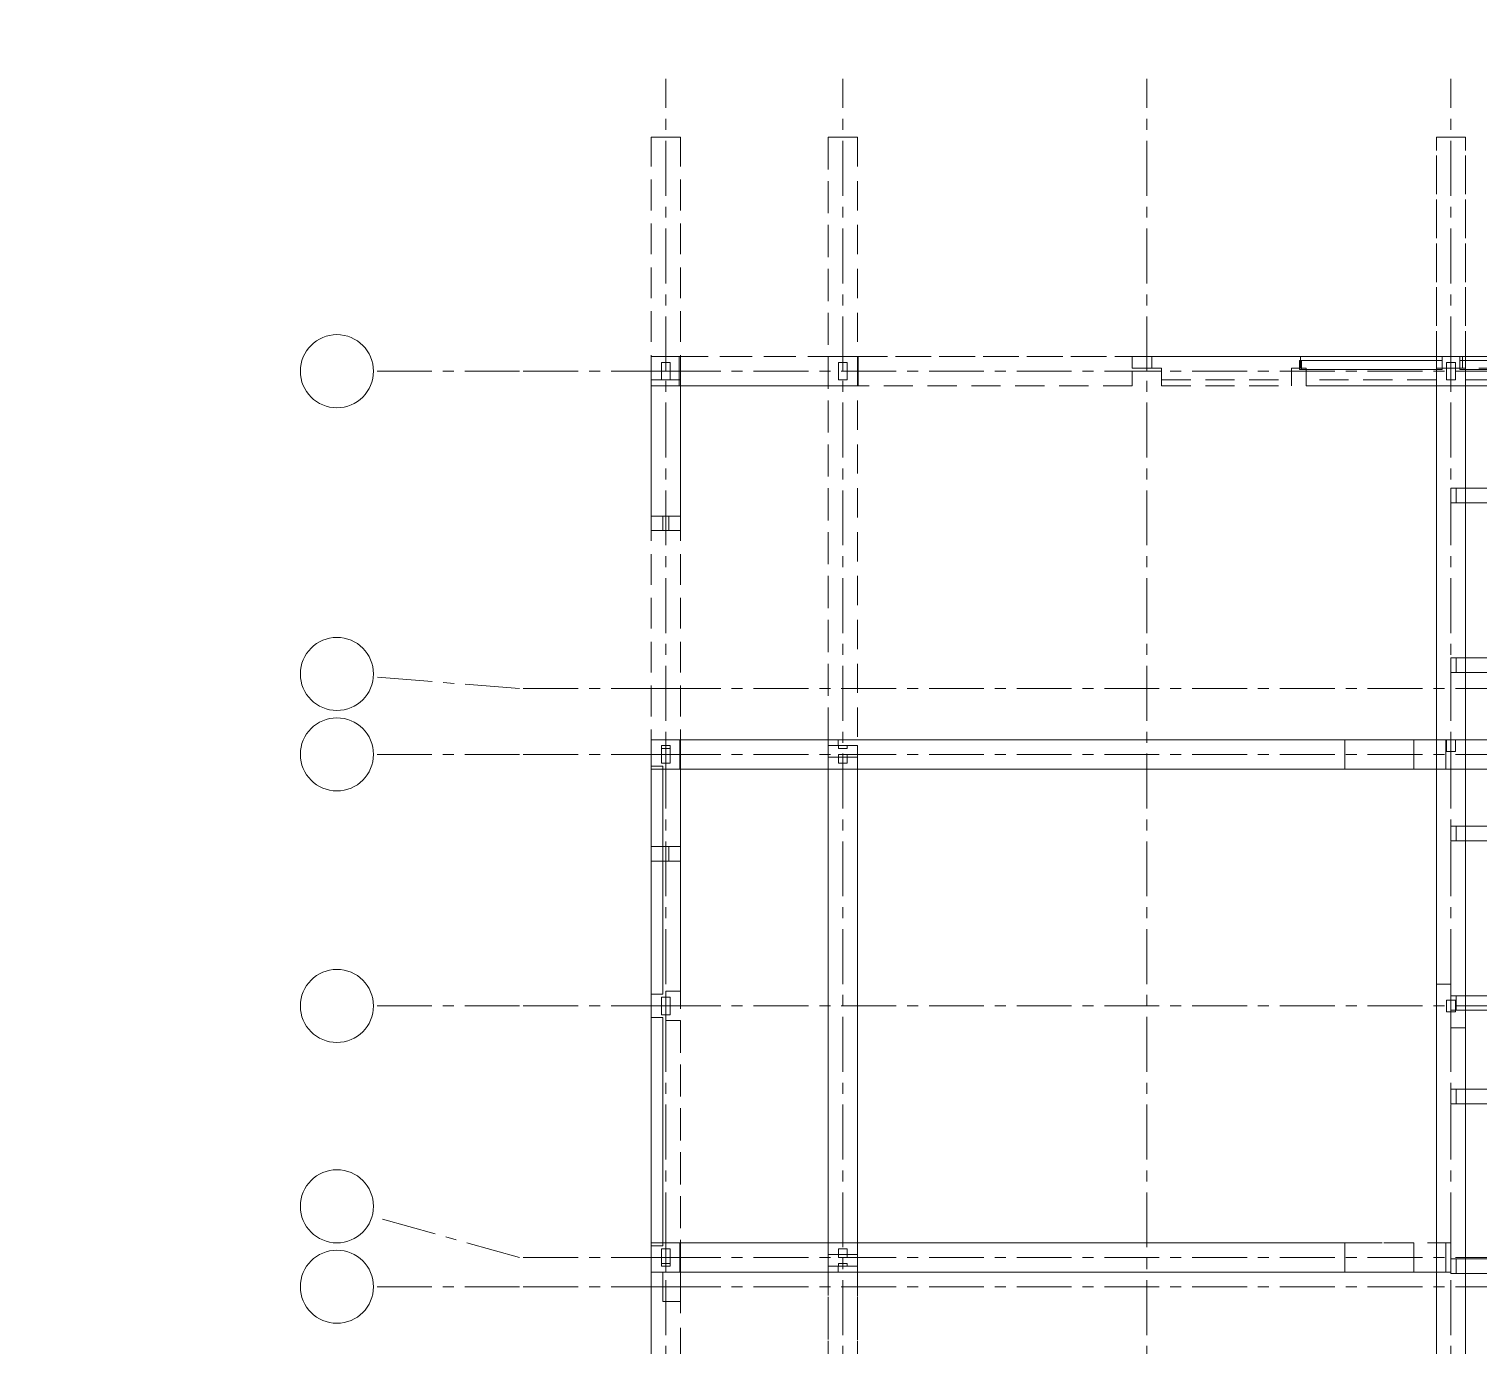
# Model space of a CAD drawing. Header units: millimetres. Extents: x 0 to 10920, y 0 to 297.
# Drawn here: x 5448.8 to 5647, y 117 to 297 of the extents above; entities that cross this region are included whole.
import ezdxf

# ---------------------------------------------------------------- set-up
doc = ezdxf.new("R2010")
doc.units = ezdxf.units.MM
for name, pattern in [('K5LT_AXLED', [12, 7.5, -1.5, 1.5, -1.5]), ('K5LT_DASHED', [6, 4, -2]), ('K5LT_THIN', [0])]:
    doc.linetypes.add(name, pattern=pattern)
doc.layers.add('Системный слой', color=7, linetype='Continuous')
doc.styles.add('KTEXTSTYLE', font='GOST_AU.SHX', dxfattribs={"width": 0.96, "height": 5})

# ---------------------------------------------------------------- blocks, each defined once
blk = doc.blocks.new('U318')
at = {"layer": 'Системный слой', "color": 30, "linetype": 'K5LT_AXLED', "lineweight": 18}
for p, q in [((5515.91, 125), (5495.91, 125)), ((5535.91, 125), (5515.91, 125)), ((5535.91, 125), (5726.51, 125))]:
    blk.add_line(p, q, dxfattribs=at)
at = {"layer": 'Системный слой', "color": 7, "linetype": 'K5LT_THIN', "lineweight": 18}
blk.add_arc((5490.91, 125), 5, 0, 360, dxfattribs=at)
blk = doc.blocks.new('U319')
at = {"layer": 'Системный слой', "color": 30, "linetype": 'K5LT_AXLED', "lineweight": 18}
for p, q in [((5515.91, 129), (5495.73, 134.65)), ((5535.91, 129), (5515.91, 129)), ((5535.91, 129), (5726.51, 129))]:
    blk.add_line(p, q, dxfattribs=at)
at = {"layer": 'Системный слой', "color": 7, "linetype": 'K5LT_THIN', "lineweight": 18}
blk.add_arc((5490.91, 136), 5, 0, 360, dxfattribs=at)
blk = doc.blocks.new('U320')
at = {"layer": 'Системный слой', "color": 30, "linetype": 'K5LT_AXLED', "lineweight": 18}
for p, q in [((5515.91, 163.4), (5495.91, 163.4)), ((5535.91, 163.4), (5515.91, 163.4)), ((5535.91, 163.4), (5726.51, 163.4))]:
    blk.add_line(p, q, dxfattribs=at)
at = {"layer": 'Системный слой', "color": 7, "linetype": 'K5LT_THIN', "lineweight": 18}
blk.add_arc((5490.91, 163.4), 5, 0, 360, dxfattribs=at)
blk = doc.blocks.new('U321')
at = {"layer": 'Системный слой', "color": 30, "linetype": 'K5LT_AXLED', "lineweight": 18}
for p, q in [((5515.91, 197.8), (5495.91, 197.8)), ((5535.91, 197.8), (5515.91, 197.8)), ((5535.91, 197.8), (5726.51, 197.8))]:
    blk.add_line(p, q, dxfattribs=at)
at = {"layer": 'Системный слой', "color": 7, "linetype": 'K5LT_THIN', "lineweight": 18}
blk.add_arc((5490.91, 197.8), 5, 0, 360, dxfattribs=at)
blk = doc.blocks.new('U322')
at = {"layer": 'Системный слой', "color": 30, "linetype": 'K5LT_AXLED', "lineweight": 18}
for p, q in [((5515.91, 206.8), (5495.9, 208.4)), ((5535.91, 206.8), (5515.91, 206.8)), ((5535.91, 206.8), (5726.51, 206.8))]:
    blk.add_line(p, q, dxfattribs=at)
at = {"layer": 'Системный слой', "color": 7, "linetype": 'K5LT_THIN', "lineweight": 18}
blk.add_arc((5490.91, 208.8), 5, 0, 360, dxfattribs=at)
blk = doc.blocks.new('U323')
at = {"layer": 'Системный слой', "color": 30, "linetype": 'K5LT_AXLED', "lineweight": 18}
for p, q in [((5515.91, 250.2), (5495.91, 250.2)), ((5535.91, 250.2), (5515.91, 250.2)), ((5535.91, 250.2), (5726.51, 250.2))]:
    blk.add_line(p, q, dxfattribs=at)
at = {"layer": 'Системный слой', "color": 7, "linetype": 'K5LT_THIN', "lineweight": 18}
blk.add_arc((5490.91, 250.2), 5, 0, 360, dxfattribs=at)
blk = doc.blocks.new('U324')
at = {"layer": 'Системный слой', "color": 30, "linetype": 'K5LT_AXLED', "lineweight": 18}
for p, q in [((5535.91, 250.2), (5535.91, 290.2)), ((5535.91, 58.4), (5535.91, 250.2))]:
    blk.add_line(p, q, dxfattribs=at)
blk = doc.blocks.new('U325')
at = {"layer": 'Системный слой', "color": 30, "linetype": 'K5LT_AXLED', "lineweight": 18}
for p, q in [((5560.11, 250.2), (5560.11, 290.2)), ((5560.11, 58.4), (5560.11, 250.2))]:
    blk.add_line(p, q, dxfattribs=at)
blk = doc.blocks.new('U326')
at = {"layer": 'Системный слой', "color": 30, "linetype": 'K5LT_AXLED', "lineweight": 18}
for p, q in [((5601.71, 250.2), (5601.71, 290.2)), ((5601.71, 58.4), (5601.71, 250.2))]:
    blk.add_line(p, q, dxfattribs=at)
blk = doc.blocks.new('U327')
at = {"layer": 'Системный слой', "color": 30, "linetype": 'K5LT_AXLED', "lineweight": 18}
for p, q in [((5643.31, 250.2), (5643.31, 290.2)), ((5643.31, 58.4), (5643.31, 250.2))]:
    blk.add_line(p, q, dxfattribs=at)
blk = doc.blocks.new('U315')
at = {"layer": 'Системный слой'}
for name in ['U324', 'U325', 'U326', 'U327', 'U323', 'U322', 'U321', 'U320', 'U319', 'U318']:
    blk.add_blockref(name, (0, 0), dxfattribs=at)
blk = doc.blocks.new('U331')
at = {"layer": 'Системный слой', "color": 7, "linetype": 'K5LT_DASHED', "lineweight": 18}
for p, q in [((5537.91, 282.2), (5533.91, 282.2)), ((5533.91, 230.4), (5533.91, 282.2)), ((5533.91, 282.2), (5533.91, 252.2)), ((5537.91, 230.4), (5537.91, 282.2)), ((5537.91, 282.2), (5537.91, 252.2)), ((5558.11, 199.8), (5558.11, 282.2)), ((5562.11, 282.2), (5558.11, 282.2)), ((5558.11, 282.2), (5558.11, 199)), ((5562.11, 282.2), (5562.11, 199)), ((5641.31, 251.68), (5641.31, 282.2)), ((5641.31, 166.4), (5641.31, 282.2)), ((5645.31, 282.2), (5641.31, 282.2)), ((5645.31, 251.68), (5645.31, 282.2)), ((5645.31, 160.4), (5645.31, 282.2)), ((5537.91, 252.2), (5533.91, 252.2)), ((5533.91, 249), (5533.91, 252.2)), ((5537.91, 252.2), (5537.91, 249)), ((5602.4, 252.2), (5599.71, 252.2)), ((5599.71, 250.6), (5599.71, 252.2)), ((5599.71, 252.2), (5644.91, 252.2)), ((5622.71, 252.2), (5602.4, 252.2)), ((5602.4, 252.2), (5602.4, 250.6)), ((5642.11, 252.2), (5622.71, 252.2)), ((5622.71, 250.6), (5622.71, 252.2)), ((5642.11, 252.2), (5642.11, 250.6)), ((5642.11, 252.2), (5644.51, 252.2)), ((5644.51, 252.2), (5644.51, 250.6)), ((5644.51, 252.2), (5663.91, 252.2)), ((5663.51, 252.2), (5644.91, 252.2)), ((5644.91, 250.6), (5644.91, 252.2)), ((5536.51, 251.4), (5535.31, 251.4)), ((5535.31, 251.4), (5535.31, 249)), ((5536.51, 249), (5536.51, 251.4)), ((5560.71, 251.4), (5559.51, 251.4)), ((5559.51, 251.4), (5559.51, 249)), ((5560.71, 249), (5560.71, 251.4)), ((5602.4, 250.6), (5599.71, 250.6)), ((5603.71, 250.6), (5599.71, 250.6)), ((5602.4, 250.6), (5603.71, 250.6)), ((5603.71, 250.6), (5603.71, 249)), ((5622.71, 250.6), (5621.51, 250.6)), ((5621.51, 250.6), (5621.51, 249)), ((5622.71, 251.68), (5642.11, 251.68)), ((5622.71, 251.68), (5622.71, 250.6)), ((5622.71, 250.6), (5623.51, 250.6)), ((5623.51, 250.6), (5623.51, 250.44)), ((5623.51, 250.44), (5641.31, 250.44)), ((5623.51, 250.44), (5623.51, 249)), ((5642.11, 251.68), (5641.31, 251.68)), ((5641.31, 251.68), (5641.31, 250.44)), ((5641.31, 250.44), (5641.31, 250.6)), ((5641.31, 250.6), (5642.11, 250.6)), ((5641.31, 249), (5641.31, 250.44)), ((5641.31, 250.44), (5642.11, 250.44)), ((5641.31, 250.44), (5641.31, 166.4)), ((5642.11, 251.68), (5642.11, 250.6)), ((5642.11, 251.68), (5642.11, 250.44)), ((5642.11, 250.6), (5644.91, 250.6)), ((5642.11, 250.6), (5644.51, 250.6)), ((5642.71, 251.4), (5643.91, 251.4)), ((5642.71, 251.4), (5642.71, 249)), ((5643.91, 251.4), (5643.91, 249)), ((5645.31, 251.68), (5644.51, 251.68)), ((5644.51, 251.68), (5644.51, 250.44)), ((5645.31, 250.6), (5644.51, 250.6)), ((5644.51, 250.44), (5645.31, 250.44)), ((5645.31, 250.6), (5644.91, 250.6)), ((5645.31, 251.68), (5645.31, 250.44)), ((5663.11, 250.6), (5645.31, 250.6)), ((5645.31, 249), (5645.31, 250.6)), ((5645.31, 250.6), (5645.31, 250.44)), ((5645.31, 249), (5645.31, 250.44)), ((5663.11, 250.44), (5645.31, 250.44)), ((5645.31, 250.44), (5645.31, 160.4)), ((5537.91, 249), (5533.91, 249)), ((5533.91, 249), (5533.91, 86.6)), ((5536.51, 249), (5535.31, 249)), ((5537.91, 249), (5537.91, 165.4)), ((5560.71, 249), (5559.51, 249)), ((5603.71, 249), (5621.51, 249)), ((5641.31, 249), (5623.51, 249)), ((5643.91, 249), (5642.71, 249)), ((5645.31, 249), (5663.11, 249)), ((5537.91, 230.4), (5533.91, 230.4)), ((5535.51, 230.4), (5533.91, 230.4)), ((5533.91, 230.4), (5533.91, 228.4)), ((5535.51, 230.4), (5536.31, 230.4)), ((5535.51, 230.4), (5535.51, 228.4)), ((5537.91, 230.4), (5536.31, 230.4)), ((5536.31, 230.4), (5536.31, 228.4)), ((5537.91, 228.4), (5537.91, 230.4)), ((5537.91, 228.4), (5533.91, 228.4)), ((5535.51, 228.4), (5533.91, 228.4)), ((5533.91, 185.2), (5533.91, 228.4)), ((5536.31, 228.4), (5535.51, 228.4)), ((5537.91, 228.4), (5536.31, 228.4)), ((5537.91, 185.2), (5537.91, 228.4)), ((5535.91, 199.8), (5533.91, 199.8)), ((5533.91, 127), (5533.91, 199.8)), ((5533.91, 196.2), (5533.91, 199.8)), ((5533.91, 127), (5533.91, 199.8)), ((5537.91, 199.8), (5533.91, 199.8)), ((5533.91, 199.8), (5533.91, 196.2)), ((5536.51, 199), (5535.31, 199)), ((5535.31, 199), (5535.31, 196.6)), ((5536.51, 198.6), (5535.31, 198.6)), ((5535.31, 198.6), (5535.31, 196.6)), ((5535.91, 195.8), (5535.91, 199.8)), ((5536.51, 199), (5536.51, 196.6)), ((5536.51, 196.6), (5536.51, 198.6)), ((5537.91, 127), (5537.91, 199.8)), ((5559.49, 199.8), (5558.11, 199.8)), ((5558.11, 199.8), (5558.11, 199)), ((5559.49, 199), (5558.11, 199)), ((5562.11, 199), (5558.11, 199)), ((5558.11, 195.8), (5558.11, 199)), ((5562.11, 199), (5558.11, 199)), ((5558.11, 127.8), (5558.11, 199)), ((5559.49, 199.8), (5559.49, 199)), ((5559.49, 199), (5562.11, 199)), ((5560.71, 199), (5559.51, 199)), ((5559.51, 199), (5559.51, 198.6)), ((5560.71, 198.6), (5559.51, 198.6)), ((5560.71, 198.6), (5560.71, 199)), ((5562.11, 195.8), (5562.11, 199)), ((5562.11, 127.8), (5562.11, 199)), ((5642.71, 199.8), (5643.91, 199.8)), ((5642.71, 199.8), (5642.71, 198.2)), ((5643.91, 199.8), (5643.91, 198.2)), ((5535.31, 196.6), (5536.51, 196.6)), ((5536.51, 196.6), (5535.31, 196.6)), ((5559.51, 197.8), (5560.71, 197.8)), ((5559.51, 197.8), (5559.51, 196.6)), ((5560.71, 196.6), (5559.51, 196.6)), ((5560.71, 197.8), (5560.71, 196.6)), ((5643.91, 198.2), (5642.71, 198.2)), ((5533.91, 165), (5533.91, 196.2)), ((5535.51, 196.2), (5533.91, 196.2)), ((5533.91, 196.2), (5535.51, 196.2)), ((5533.91, 196.2), (5533.91, 165)), ((5535.51, 165), (5535.51, 196.2)), ((5535.51, 196.2), (5535.51, 165)), ((5537.91, 195.8), (5535.91, 195.8)), ((5537.91, 165.4), (5537.91, 195.8)), ((5558.11, 195.8), (5562.11, 195.8)), ((5558.11, 195.8), (5558.11, 131)), ((5562.11, 195.8), (5562.11, 131)), ((5537.91, 185.2), (5533.91, 185.2)), ((5535.51, 185.2), (5533.91, 185.2)), ((5533.91, 185.2), (5533.91, 183.2)), ((5535.51, 185.2), (5536.31, 185.2)), ((5535.51, 185.2), (5535.51, 183.2)), ((5537.91, 185.2), (5536.31, 185.2)), ((5536.31, 185.2), (5536.31, 183.2)), ((5537.91, 183.2), (5537.91, 185.2)), ((5537.91, 183.2), (5533.91, 183.2)), ((5535.51, 183.2), (5533.91, 183.2)), ((5533.91, 61.4), (5533.91, 183.2)), ((5536.31, 183.2), (5535.51, 183.2)), ((5537.91, 183.2), (5536.31, 183.2)), ((5537.91, 165.4), (5537.91, 183.2)), ((5533.91, 165), (5535.51, 165)), ((5533.91, 161.8), (5533.91, 165)), ((5535.51, 165), (5533.91, 165)), ((5533.91, 161.8), (5533.91, 165)), ((5536.51, 164.6), (5535.31, 164.6)), ((5535.31, 164.6), (5535.31, 162.2)), ((5537.91, 165.4), (5535.91, 165.4)), ((5535.91, 165.4), (5535.91, 161.4)), ((5537.91, 165.4), (5535.91, 165.4)), ((5535.91, 165.4), (5535.91, 161.4)), ((5536.51, 162.2), (5536.51, 164.6)), ((5643.31, 166.4), (5641.31, 166.4)), ((5641.31, 58.16), (5641.31, 166.4)), ((5643.31, 166.4), (5641.31, 166.4)), ((5641.31, 166.4), (5641.31, 26.4)), ((5643.31, 166.4), (5643.31, 160.4)), ((5643.31, 166.4), (5643.31, 164.2)), ((5643.31, 160.4), (5643.31, 166.4)), ((5643.31, 166.4), (5643.31, 164.2)), ((5642.71, 162.6), (5642.71, 164.2)), ((5642.71, 164.2), (5643.31, 164.2)), ((5643.31, 162.6), (5642.71, 162.6)), ((5643.31, 162.6), (5643.31, 164.2)), ((5643.31, 164.2), (5643.91, 164.2)), ((5643.31, 162.6), (5643.31, 164.2)), ((5643.91, 162.6), (5643.31, 162.6)), ((5643.31, 160.4), (5643.31, 162.6)), ((5643.31, 160.4), (5643.31, 162.6)), ((5643.91, 162.6), (5643.91, 164.2)), ((5533.91, 130.6), (5533.91, 161.8)), ((5533.91, 161.8), (5535.51, 161.8)), ((5533.91, 161.8), (5535.51, 161.8)), ((5533.91, 161.8), (5533.91, 130.6)), ((5536.51, 162.2), (5535.31, 162.2)), ((5535.51, 130.6), (5535.51, 161.8)), ((5535.51, 161.8), (5535.51, 130.6)), ((5537.91, 161.4), (5535.91, 161.4)), ((5537.91, 161.4), (5535.91, 161.4)), ((5537.91, 161.4), (5537.91, 131)), ((5537.91, 127), (5537.91, 161.4)), ((5537.91, 161.4), (5537.91, 86.6)), ((5643.31, 160.4), (5645.31, 160.4)), ((5643.31, 160.4), (5645.31, 160.4)), ((5645.31, 58.16), (5645.31, 160.4)), ((5645.31, 160.4), (5645.31, 26.4)), ((5537.91, 131), (5535.91, 131)), ((5535.91, 131), (5535.91, 127)), ((5562.11, 131), (5558.11, 131)), ((5558.11, 131), (5558.11, 127.8)), ((5562.11, 131), (5562.11, 127.8)), ((5533.91, 130.6), (5535.51, 130.6)), ((5533.91, 130.6), (5533.91, 127)), ((5533.91, 130.6), (5535.51, 130.6)), ((5533.91, 130.6), (5533.91, 127)), ((5536.51, 130.2), (5535.31, 130.2)), ((5535.31, 130.2), (5535.31, 127.8)), ((5536.51, 130.2), (5535.31, 130.2)), ((5535.31, 130.2), (5535.31, 128.2)), ((5536.51, 130.2), (5536.51, 127.8)), ((5536.51, 128.2), (5536.51, 130.2)), ((5559.51, 130.2), (5560.71, 130.2)), ((5559.51, 130.2), (5559.51, 129)), ((5559.51, 129), (5560.71, 129)), ((5560.71, 130.2), (5560.71, 129)), ((5535.91, 127), (5533.91, 127)), ((5537.91, 127), (5533.91, 127)), ((5536.51, 128.2), (5535.31, 128.2)), ((5536.51, 127.8), (5535.31, 127.8)), ((5537.91, 127), (5535.51, 127)), ((5535.51, 127), (5535.51, 123)), ((5537.91, 127), (5537.91, 123)), ((5559.49, 127.8), (5558.11, 127.8)), ((5562.11, 127.8), (5558.11, 127.8)), ((5558.11, 127), (5558.11, 127.8)), ((5558.11, 127.8), (5558.11, 26.4)), ((5558.11, 127.8), (5562.11, 127.8)), ((5558.11, 113.6), (5558.11, 127)), ((5559.49, 127), (5558.11, 127)), ((5562.11, 127.8), (5559.49, 127.8)), ((5559.49, 127.8), (5559.49, 127)), ((5560.71, 128.2), (5559.51, 128.2)), ((5559.51, 128.2), (5559.51, 127.8)), ((5560.71, 127.8), (5559.51, 127.8)), ((5560.71, 127.8), (5560.71, 128.2)), ((5562.11, 113.6), (5562.11, 127.8)), ((5562.11, 111.72), (5562.11, 127.8)), ((5537.91, 123), (5535.51, 123)), ((5537.91, 61.4), (5537.91, 123))]:
    blk.add_line(p, q, dxfattribs=at)
blk = doc.blocks.new('U344')
at = {"layer": 'Системный слой', "color": 7, "linetype": 'K5LT_DASHED', "lineweight": 18}
for p, q in [((5533.91, 248.2), (5533.91, 252.2)), ((5537.71, 252.2), (5533.91, 252.2)), ((5643.31, 252.2), (5533.91, 252.2)), ((5537.71, 248.2), (5537.71, 252.2)), ((5537.71, 252.2), (5558.11, 252.2)), ((5558.11, 248.2), (5558.11, 252.2)), ((5562.21, 252.2), (5558.11, 252.2)), ((5562.21, 248.2), (5562.21, 252.2)), ((5562.21, 252.2), (5641.31, 252.2)), ((5641.31, 248.2), (5641.31, 252.2)), ((5641.31, 252.2), (5641.31, 251.68)), ((5641.31, 252.2), (5643.31, 252.2)), ((5643.31, 248.2), (5643.31, 252.2)), ((5643.31, 248.2), (5643.31, 252.2)), ((5645.31, 252.2), (5643.31, 252.2)), ((5728.51, 252.2), (5643.31, 252.2)), ((5645.31, 248.2), (5645.31, 252.2)), ((5645.31, 251.68), (5645.31, 252.2)), ((5645.31, 252.2), (5724.69, 252.2)), ((5599.71, 250.2), (5599.71, 248.2)), ((5599.71, 250.2), (5603.71, 250.2)), ((5603.71, 250.2), (5603.71, 248.2)), ((5621.51, 250.2), (5621.51, 248.2)), ((5621.51, 250.2), (5623.51, 250.2)), ((5622.87, 251.68), (5622.61, 251.68)), ((5641.31, 251.68), (5622.61, 251.68)), ((5622.61, 251.68), (5622.61, 250.44)), ((5622.87, 250.44), (5622.61, 250.44)), ((5641.31, 250.44), (5622.61, 250.44)), ((5641.31, 251.68), (5622.87, 251.68)), ((5622.87, 251.68), (5622.87, 250.44)), ((5622.87, 250.44), (5641.31, 250.44)), ((5623.51, 250.2), (5623.51, 248.2)), ((5641.31, 251.68), (5641.31, 250.44)), ((5641.31, 248.2), (5641.31, 250.44)), ((5645.31, 250.44), (5645.31, 251.68)), ((5645.31, 251.68), (5664, 251.68)), ((5645.31, 251.68), (5663.76, 251.68)), ((5645.31, 248.2), (5645.31, 250.44)), ((5645.31, 250.44), (5663.76, 250.44)), ((5645.31, 250.44), (5664, 250.44)), ((5599.71, 248.2), (5533.91, 248.2)), ((5533.91, 248.2), (5537.71, 248.2)), ((5537.71, 248.2), (5558.11, 248.2)), ((5558.11, 248.2), (5562.21, 248.2)), ((5599.71, 248.2), (5562.21, 248.2)), ((5603.71, 248.2), (5621.51, 248.2)), ((5623.51, 248.2), (5641.31, 248.2)), ((5643.31, 248.2), (5623.51, 248.2)), ((5641.31, 248.2), (5643.31, 248.2)), ((5663.11, 248.2), (5643.31, 248.2)), ((5643.31, 248.2), (5645.31, 248.2)), ((5645.31, 248.2), (5663.11, 248.2)), ((5643.31, 234.2), (5644.01, 234.2)), ((5643.31, 234.2), (5643.31, 232.2)), ((5724.17, 234.2), (5643.31, 234.2)), ((5644.01, 234.2), (5644.01, 232.2)), ((5644.01, 234.2), (5645.31, 234.2)), ((5645.31, 232.2), (5645.31, 234.2)), ((5645.31, 234.2), (5721.82, 234.2)), ((5644.01, 232.2), (5643.31, 232.2)), ((5728.51, 232.2), (5643.31, 232.2)), ((5644.01, 232.2), (5645.31, 232.2)), ((5645.31, 232.2), (5727.14, 232.2)), ((5643.31, 211), (5644.01, 211)), ((5643.31, 211), (5643.31, 209)), ((5728.51, 211), (5643.31, 211)), ((5644.01, 211), (5644.01, 209)), ((5644.01, 211), (5645.31, 211)), ((5645.31, 209), (5645.31, 211)), ((5645.31, 211), (5727.14, 211)), ((5644.01, 209), (5643.31, 209)), ((5724.17, 209), (5643.31, 209)), ((5644.01, 209), (5645.31, 209)), ((5645.31, 209), (5721.82, 209)), ((5537.91, 199.8), (5533.91, 199.8)), ((5533.91, 199.8), (5643.31, 199.8)), ((5533.91, 199.8), (5533.91, 197.8)), ((5533.91, 195.8), (5533.91, 199.8)), ((5533.91, 199.8), (5537.8, 199.8)), ((5533.91, 199.8), (5638.24, 199.8)), ((5537.8, 195.8), (5537.8, 199.8)), ((5537.8, 199.8), (5628.78, 199.8)), ((5537.91, 197.8), (5537.91, 199.8)), ((5537.91, 199.8), (5641.31, 199.8)), ((5638.24, 199.8), (5628.78, 199.8)), ((5628.78, 199.8), (5628.78, 195.8)), ((5638.24, 199.8), (5638.24, 195.8)), ((5641.31, 199.8), (5641.31, 195.8)), ((5642.62, 199.8), (5641.31, 199.8)), ((5642.62, 195.8), (5642.62, 199.8)), ((5642.62, 199.8), (5643.31, 199.8)), ((5643.31, 195.8), (5643.31, 199.8)), ((5645.31, 199.8), (5643.31, 199.8)), ((5643.31, 199.8), (5643.31, 195.8)), ((5643.31, 199.8), (5728.51, 199.8)), ((5645.31, 199.8), (5645.31, 195.8)), ((5645.31, 199.8), (5724.69, 199.8)), ((5537.91, 197.8), (5533.91, 197.8)), ((5537.91, 195.8), (5537.91, 197.8)), ((5558.11, 195.8), (5558.11, 197.4)), ((5562.11, 197.4), (5558.11, 197.4)), ((5562.11, 195.8), (5562.11, 197.4)), ((5533.91, 195.8), (5537.8, 195.8)), ((5533.91, 195.8), (5638.24, 195.8)), ((5537.8, 195.8), (5628.78, 195.8)), ((5558.11, 195.8), (5537.91, 195.8)), ((5641.31, 195.8), (5562.11, 195.8)), ((5562.11, 195.8), (5643.31, 195.8)), ((5628.78, 195.8), (5638.24, 195.8)), ((5642.62, 195.8), (5641.31, 195.8)), ((5643.31, 195.8), (5642.62, 195.8)), ((5645.31, 195.8), (5643.31, 195.8)), ((5643.31, 195.8), (5728.51, 195.8)), ((5645.31, 195.8), (5724.69, 195.8)), ((5643.31, 188), (5644.01, 188)), ((5643.31, 188), (5643.31, 186)), ((5724.17, 188), (5643.31, 188)), ((5644.01, 188), (5644.01, 186)), ((5644.01, 188), (5645.31, 188)), ((5645.31, 186), (5645.31, 188)), ((5645.31, 188), (5721.82, 188)), ((5644.01, 186), (5643.31, 186)), ((5728.51, 186), (5643.31, 186)), ((5644.01, 186), (5645.31, 186)), ((5645.31, 186), (5727.14, 186)), ((5643.31, 164.8), (5644.01, 164.8)), ((5643.31, 164.8), (5643.31, 162.8)), ((5728.51, 164.8), (5643.31, 164.8)), ((5644.01, 164.8), (5644.01, 162.8)), ((5644.01, 164.8), (5645.31, 164.8)), ((5645.31, 162.8), (5645.31, 164.8)), ((5645.31, 164.8), (5727.14, 164.8)), ((5644.01, 162.8), (5643.31, 162.8)), ((5724.17, 162.8), (5643.31, 162.8)), ((5644.01, 162.8), (5645.31, 162.8)), ((5645.31, 162.8), (5721.82, 162.8)), ((5643.31, 152), (5644.01, 152)), ((5643.31, 152), (5643.31, 150)), ((5724.17, 152), (5643.31, 152)), ((5644.01, 152), (5644.01, 150)), ((5644.01, 152), (5645.31, 152)), ((5645.31, 150), (5645.31, 152)), ((5645.31, 152), (5721.82, 152)), ((5644.01, 150), (5643.31, 150)), ((5728.51, 150), (5643.31, 150)), ((5644.01, 150), (5645.31, 150)), ((5645.31, 150), (5727.14, 150)), ((5533.91, 127), (5533.91, 131)), ((5533.91, 131), (5537.8, 131)), ((5533.91, 131), (5638.24, 131)), ((5537.8, 127), (5537.8, 131)), ((5537.8, 131), (5628.78, 131)), ((5537.91, 129), (5537.91, 131)), ((5537.91, 131), (5558.11, 131)), ((5558.11, 131), (5558.11, 129.4)), ((5562.11, 131), (5641.31, 131)), ((5562.11, 131), (5562.11, 129.4)), ((5562.11, 131), (5643.31, 131)), ((5638.24, 131), (5628.78, 131)), ((5628.78, 131), (5628.78, 127)), ((5638.24, 131), (5638.24, 127)), ((5642.62, 131), (5641.31, 131)), ((5641.31, 131), (5641.31, 127)), ((5643.31, 131), (5642.62, 131)), ((5642.62, 127), (5642.62, 131)), ((5643.31, 131), (5643.31, 127)), ((5537.91, 129), (5533.91, 129)), ((5533.91, 129), (5533.91, 127)), ((5537.91, 127), (5537.91, 129)), ((5558.11, 129.4), (5562.11, 129.4)), ((5537.91, 127), (5533.91, 127)), ((5533.91, 127), (5643.31, 127)), ((5533.91, 127), (5537.8, 127)), ((5533.91, 127), (5638.24, 127)), ((5537.8, 127), (5628.78, 127)), ((5641.31, 127), (5537.91, 127)), ((5628.78, 127), (5638.24, 127)), ((5642.62, 127), (5641.31, 127)), ((5643.31, 127), (5642.62, 127)), ((5643.31, 128.8), (5644.01, 128.8)), ((5643.31, 128.8), (5643.31, 126.8)), ((5728.51, 128.8), (5643.31, 128.8)), ((5644.01, 128.8), (5644.01, 126.8)), ((5644.01, 128.8), (5645.31, 128.8)), ((5645.31, 126.8), (5645.31, 128.8)), ((5645.31, 128.8), (5727.14, 128.8)), ((5644.01, 126.8), (5643.31, 126.8)), ((5724.17, 126.8), (5643.31, 126.8)), ((5644.01, 126.8), (5645.31, 126.8)), ((5645.31, 126.8), (5721.82, 126.8))]:
    blk.add_line(p, q, dxfattribs=at)

msp = doc.modelspace()

# ---------------------------------------------------------------- block references
at = {"layer": 'Системный слой'}
for name in ['U315', 'U331', 'U344']:
    msp.add_blockref(name, (0, 0), dxfattribs=at)

doc.saveas('drawing.dxf')
